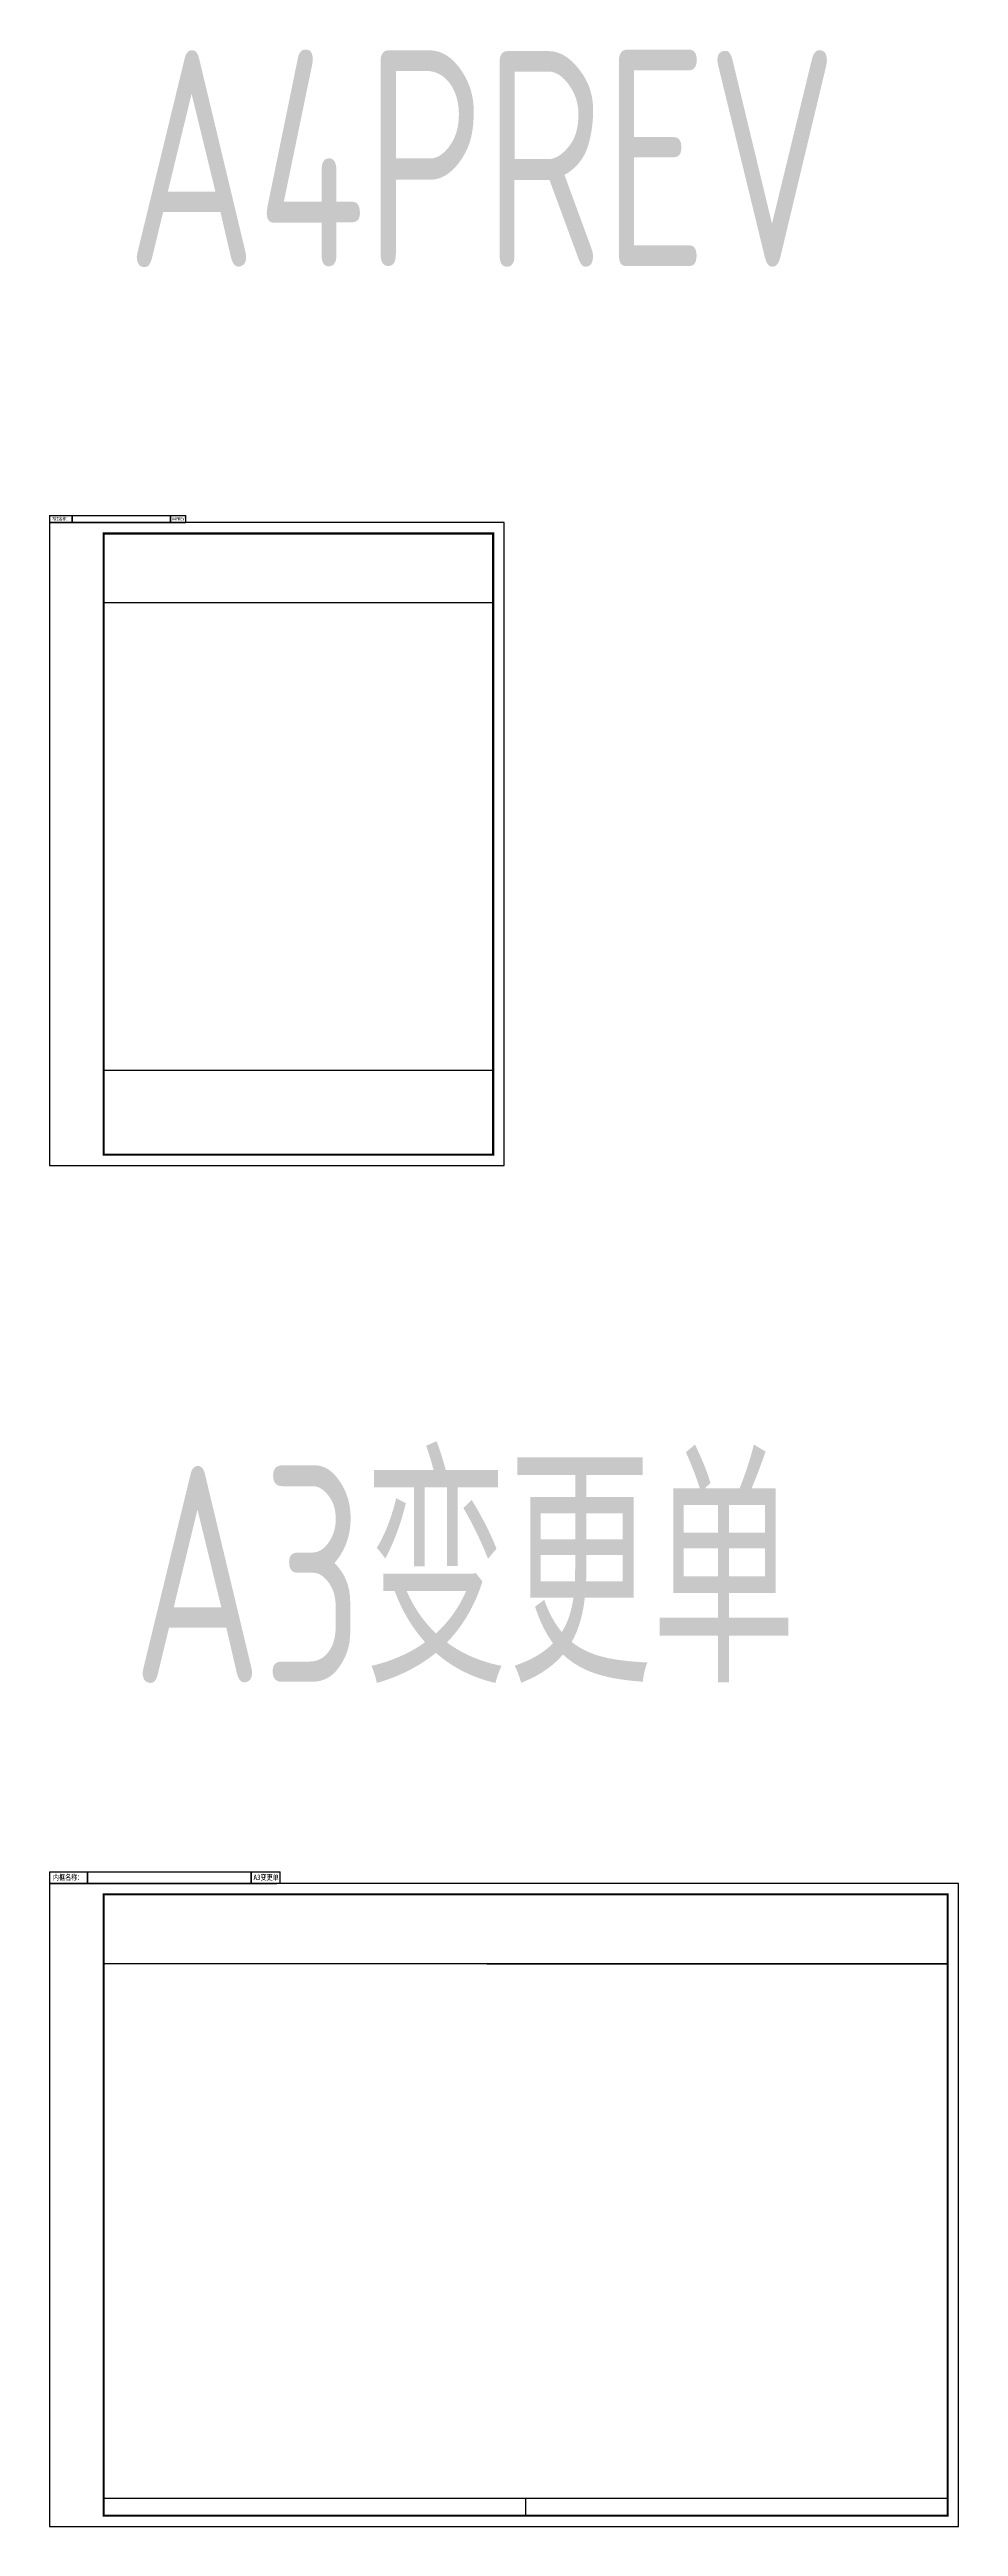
# Model space of a CAD drawing. Extents: x -10019161317 to 520012312, y -3104337261 to 7448155121.
# Drawn here: x 517332325 to 517374325, y 3499236049 to 3499350480 of the extents above; entities that cross this region are included whole.
import ezdxf

# ---------------------------------------------------------------- set-up
doc = ezdxf.new("R2010")
doc.units = 0
doc.header["$LTSCALE"] = 1000
doc.header["$MEASUREMENT"] = 0
doc.layers.add('内框', color=8, linetype='CONTINUOUS', plot=False)
doc.styles.add('TH-STYLE1', font='Tssdeng.shx', dxfattribs={"width": 0.7, "bigfont": 'Tssdchn.shx'})
doc.styles.add('黑体', font='simhei.ttf')

# ---------------------------------------------------------------- blocks, each defined once
blk = doc.blocks.new('THAPE_A4PREV_inner')
at = {"layer": '内框'}
for p, q in [((0, 300.3), (0, 297)), ((0, 300.3), (63, 300.3)), ((10.5, 297), (10.5, 300.3)), ((10.5, 300.3), (10.5, 297)), ((55.9, 297), (55.9, 300.3)), ((55.9, 300.3), (55.9, 297)), ((63, 297), (63, 300.3)), ((0, 297), (10.5, 297)), ((6, 297), (0, 297)), ((18, 297), (6, 297)), ((10.5, 297), (55.9, 297)), ((42, 297), (18, 297)), ((63, 297), (42, 297)), ((55.9, 297), (63, 297)), ((25, 44), (205, 44))]:
    blk.add_line(p, q, dxfattribs=at)
blk.add_lwpolyline([(0, 0), (210, 0), (210, 297), (0, 297)], close=True, dxfattribs=at)
for points, const_width in [([(25, 5), (205, 5), (205, 292), (25, 292)], 1), ([(25, 292), (25, 260), (205, 260), (205, 292)], 0.7)]:
    blk.add_lwpolyline(points, close=True, dxfattribs=dict(at, const_width=const_width))
at = {"layer": '内框', "style": '黑体', "width": 0.8}
for s, p in [('内框名称：', (0.9, 298)), ('A4PREV', (56.5, 298))]:
    blk.add_text(s, height=1.5, dxfattribs=at).set_placement(p)
blk.add_attdef('内框名称', (11, 298), '', height=1.5, dxfattribs=at)
blk = doc.blocks.new('THAPE_A3变更单_inner')
at = {"layer": '内框'}
for p, q in [((0, 30250), (0, 29700)), ((0, 30250), (10650, 30250)), ((1750, 29700), (1750, 30250)), ((1750, 30250), (1750, 29700)), ((9317, 29700), (9316, 30250)), ((9316, 30250), (9317, 29700)), ((10650, 29700), (10650, 30250)), ((0, 29700), (1750, 29700)), ((1000, 29700), (0, 29700)), ((3000, 29700), (1000, 29700)), ((1750, 29700), (9317, 29700)), ((7000, 29700), (3000, 29700)), ((10500, 29700), (7000, 29700)), ((9317, 29700), (10500, 29700)), ((28450, 29200), (29250, 29200)), ((20200, 26000), (41500, 26000)), ((2500, 1300), (41500, 1300)), ((22000, 1300), (22000, 500))]:
    blk.add_line(p, q, dxfattribs=at)
blk.add_lwpolyline([(0, 0), (42000, 0), (42000, 29700), (0, 29700)], close=True, dxfattribs=at)
for points, const_width in [([(2500, 500), (41500, 500), (41500, 29200), (2500, 29200)], 100), ([(2500, 29200), (2500, 26000), (41500, 26000), (41500, 29200)], 70)]:
    blk.add_lwpolyline(points, close=True, dxfattribs=dict(at, const_width=const_width))
at = {"layer": '内框', "style": '黑体', "width": 0.8}
for s, p in [('内框名称：', (158, 29866)), ('A3变更单', (9425, 29866))]:
    blk.add_text(s, height=250, dxfattribs=at).set_placement(p)
blk.add_attdef('内框名称', (1840, 29866), '', height=250, dxfattribs=at)

msp = doc.modelspace()

# ---------------------------------------------------------------- block references
at = {"layer": '内框', "xscale": 100, "yscale": 100, "zscale": 100}
msp.add_blockref('THAPE_A4PREV_inner', (517332325.1579, 3499298924.2032), dxfattribs=at)
at = {"layer": '内框'}
msp.add_blockref('THAPE_A3变更单_inner', (517332325.0548, 3499236048.6241), dxfattribs=at)

# ---------------------------------------------------------------- texts
at = {"layer": '内框', "char_height": 10000, "attachment_point": 1, "style": 'TH-STYLE1'}
for s, insert, width in [('A4PREV', (517335880.2649, 3499350447.0252), 30007.30992), ('A3变更单', (517336153.048, 3499285040.286), 47298.205738)]:
    msp.add_mtext(s, dxfattribs=dict(at, insert=insert, width=width))

doc.saveas('drawing.dxf')
